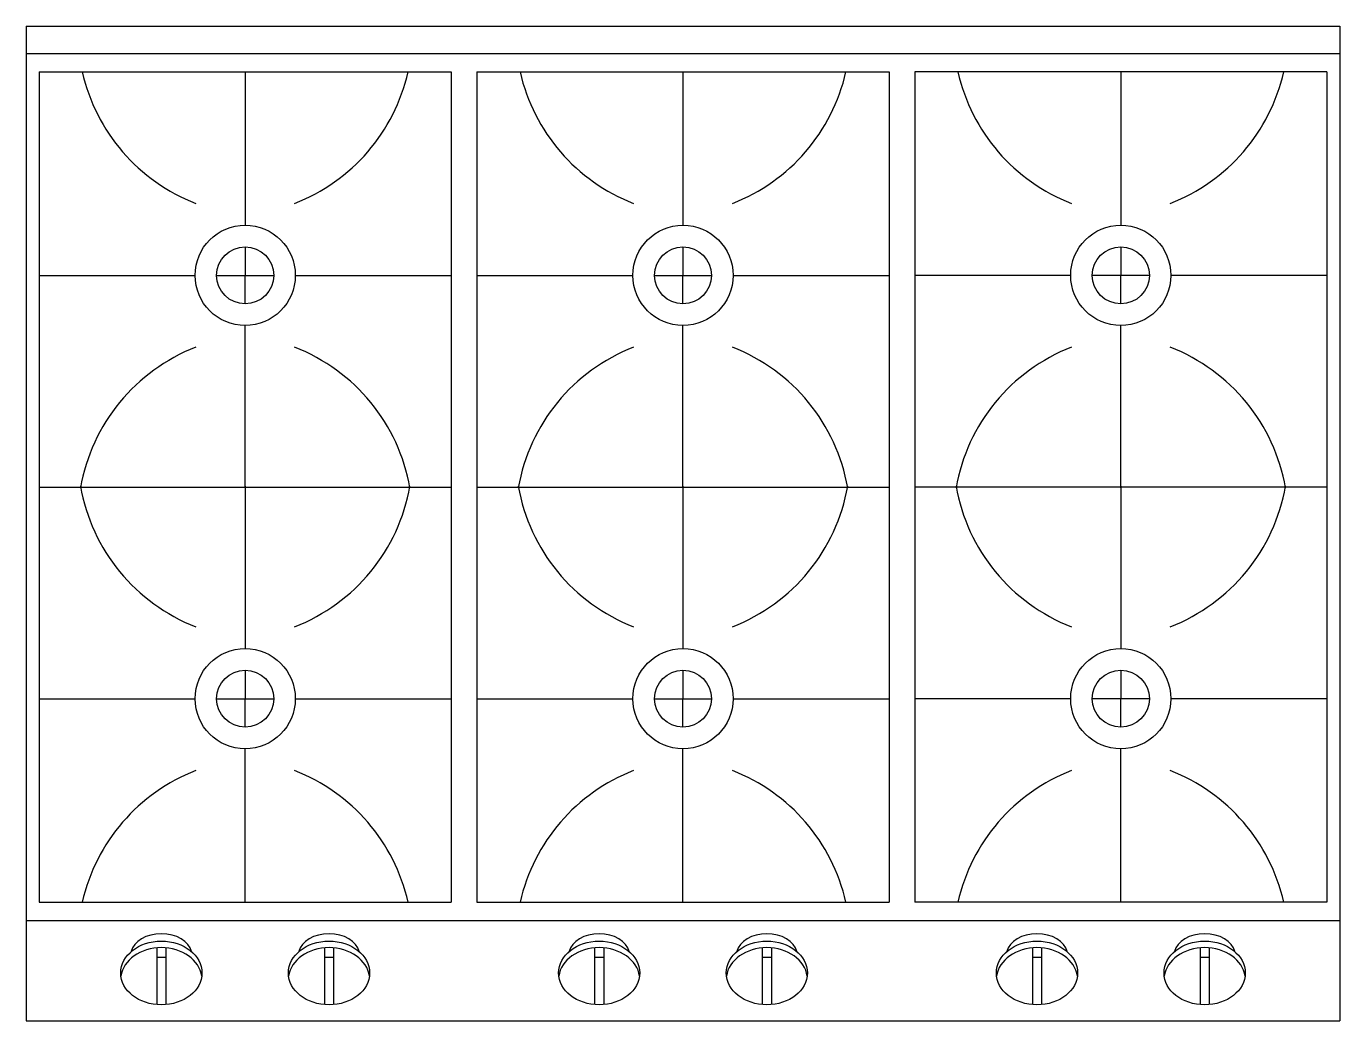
# Model space of a CAD drawing. Header units: inches. Extents: x -18 to 18, y -27.3 to 0.
import ezdxf

# ---------------------------------------------------------------- set-up
doc = ezdxf.new("R2010")
doc.units = ezdxf.units.IN
doc.header["$LTSCALE"] = 48
doc.header["$MEASUREMENT"] = 0

msp = doc.modelspace()

# ---------------------------------------------------------------- linework, layer by layer
for p, q in [((-18, 0), (18, 0)), ((-18, 0), (-18, -27.25)), ((18, 0), (18, -27.25)), ((-18, -0.75), (18, -0.75)), ((-17.65, -1.25), (-17.65, -24)), ((-17.65, -1.25), (-6.35, -1.25)), ((-12, -1.25), (-12, -5.452)), ((-6.35, -1.25), (-6.35, -24)), ((-5.65, -1.25), (-5.65, -24)), ((-5.65, -1.25), (5.65, -1.25)), ((0, -1.25), (0, -5.452)), ((5.65, -1.25), (5.65, -24)), ((6.35, -1.25), (6.35, -24)), ((17.65, -1.25), (6.35, -1.25)), ((12, -1.25), (12, -5.452)), ((17.65, -1.25), (17.65, -24)), ((-12, -6.043), (-12, -6.825)), ((0, -6.043), (0, -6.825)), ((12, -6.043), (12, -6.825)), ((-17.65, -6.825), (-13.373, -6.825)), ((-12.782, -6.825), (-11.218, -6.825)), ((-12, -7.607), (-12, -6.825)), ((-10.627, -6.825), (-6.35, -6.825)), ((-5.65, -6.825), (-1.373, -6.825)), ((-0.782, -6.825), (0.782, -6.825)), ((0, -7.607), (0, -6.825)), ((1.373, -6.825), (5.65, -6.825)), ((10.627, -6.825), (6.35, -6.825)), ((12.782, -6.825), (11.218, -6.825)), ((12, -7.607), (12, -6.825)), ((17.65, -6.825), (13.373, -6.825)), ((-12, -12.65), (-12, -8.198)), ((0, -12.65), (0, -8.198)), ((12, -12.65), (12, -8.198)), ((-12, -12.6), (-12, -17.052)), ((0, -12.6), (0, -17.052)), ((12, -12.6), (12, -17.052)), ((-17.65, -12.625), (-6.35, -12.625)), ((-5.65, -12.625), (5.65, -12.625)), ((17.65, -12.625), (6.35, -12.625)), ((-12, -17.643), (-12, -18.425)), ((0, -17.643), (0, -18.425)), ((12, -17.643), (12, -18.425)), ((-17.65, -18.425), (-13.373, -18.425)), ((-12.782, -18.425), (-11.218, -18.425)), ((-12, -19.207), (-12, -18.425)), ((-10.627, -18.425), (-6.35, -18.425)), ((-5.65, -18.425), (-1.373, -18.425)), ((-0.782, -18.425), (0.782, -18.425)), ((0, -19.207), (0, -18.425)), ((1.373, -18.425), (5.65, -18.425)), ((10.627, -18.425), (6.35, -18.425)), ((12.782, -18.425), (11.218, -18.425)), ((12, -19.207), (12, -18.425)), ((17.65, -18.425), (13.373, -18.425)), ((-12, -24), (-12, -19.798)), ((0, -24), (0, -19.798)), ((12, -24), (12, -19.798)), ((-17.65, -24), (-6.35, -24)), ((-5.65, -24), (5.65, -24)), ((17.65, -24), (6.35, -24)), ((-18, -24.5), (18, -24.5)), ((-14.423, -25.253), (-14.423, -26.808)), ((-14.173, -25.521), (-14.423, -25.521)), ((-14.173, -25.253), (-14.173, -26.808)), ((-9.827, -25.253), (-9.827, -26.808)), ((-9.577, -25.521), (-9.827, -25.521)), ((-9.577, -25.253), (-9.577, -26.808)), ((-2.423, -25.253), (-2.423, -26.808)), ((-2.173, -25.521), (-2.423, -25.521)), ((-2.173, -25.253), (-2.173, -26.808)), ((2.173, -25.253), (2.173, -26.808)), ((2.423, -25.521), (2.173, -25.521)), ((2.423, -25.253), (2.423, -26.808)), ((9.577, -25.253), (9.577, -26.808)), ((9.827, -25.521), (9.577, -25.521)), ((9.827, -25.253), (9.827, -26.808)), ((14.173, -25.253), (14.173, -26.808)), ((14.423, -25.521), (14.173, -25.521)), ((14.423, -25.253), (14.423, -26.808)), ((-18, -27.25), (18, -27.25))]:
    msp.add_line(p, q)
for centre, radius in [((-12, -6.825), 1.373), ((0, -6.825), 1.373), ((12, -6.825), 1.373), ((-12, -6.825), 0.782), ((0, -6.825), 0.782), ((12, -6.825), 0.782), ((-12, -18.425), 1.373), ((0, -18.425), 1.373), ((12, -18.425), 1.373), ((-12, -18.425), 0.782), ((0, -18.425), 0.782), ((12, -18.425), 0.782)]:
    msp.add_circle(centre, radius)
for centre, start, end in [((-11.523, -0.13), 192.7674, 248.8188), ((-12.477, -0.13), 291.1812, 347.2326), ((0.477, -0.13), 192.7674, 248.8188), ((-0.477, -0.13), 291.1812, 347.2326), ((12.477, -0.13), 192.7674, 248.8188), ((11.523, -0.13), 291.1812, 347.2326), ((-11.523, -13.52), 111.1812, 170.1161), ((-12.477, -13.52), 9.8839, 68.8188), ((0.477, -13.52), 111.1812, 170.1161), ((-0.477, -13.52), 9.8839, 68.8188), ((12.477, -13.52), 111.1812, 170.1161), ((11.523, -13.52), 9.8839, 68.8188), ((-11.523, -11.73), 189.8839, 248.8188), ((-12.477, -11.73), 291.1812, 350.1161), ((0.477, -11.73), 189.8839, 248.8188), ((-0.477, -11.73), 291.1812, 350.1161), ((12.477, -11.73), 189.8839, 248.8188), ((11.523, -11.73), 291.1812, 350.1161), ((-11.523, -25.12), 111.1812, 167.2326), ((-12.477, -25.12), 12.7674, 68.8188), ((0.477, -25.12), 111.1812, 167.2326), ((-0.477, -25.12), 12.7674, 68.8188), ((12.477, -25.12), 111.1812, 167.2326), ((11.523, -25.12), 12.7674, 68.8188)]:
    msp.add_arc(centre, 5.067, start, end)
for centre in [(-14.298, -25.941), (-9.702, -25.941), (-2.298, -25.941), (2.298, -25.941), (9.702, -25.941), (14.298, -25.941)]:
    msp.add_ellipse(centre, major_axis=(-1.113, 0), ratio=0.7838)
for centre, major_axis, ratio, start_param, end_param in [((-14.298, -25.449), (-0.835, 0), 0.700025, 3.302477, 6.122301), ((-9.702, -25.449), (-0.835, 0), 0.700025, 3.302477, 6.122301), ((-2.298, -25.449), (-0.835, 0), 0.700025, 3.302477, 6.122301), ((2.298, -25.449), (-0.835, 0), 0.700025, 3.302477, 6.122301), ((9.702, -25.449), (-0.835, 0), 0.700025, 3.302477, 6.122301), ((14.298, -25.449), (-0.835, 0), 0.700025, 3.302477, 6.122301), ((-14.298, -26.12), (-1.113, 0), 0.7838, 3.244352, 6.180426), ((-9.702, -26.12), (-1.113, 0), 0.7838, 3.244352, 6.180426), ((-2.298, -26.12), (-1.113, 0), 0.7838, 3.244352, 6.180426), ((2.298, -26.12), (-1.113, 0), 0.7838, 3.244352, 6.180426), ((9.702, -26.12), (-1.113, 0), 0.7838, 3.244352, 6.180426), ((14.298, -26.12), (-1.113, 0), 0.7838, 3.244352, 6.180426)]:
    msp.add_ellipse(centre, major_axis=major_axis, ratio=ratio, start_param=start_param, end_param=end_param)

doc.saveas('drawing.dxf')
